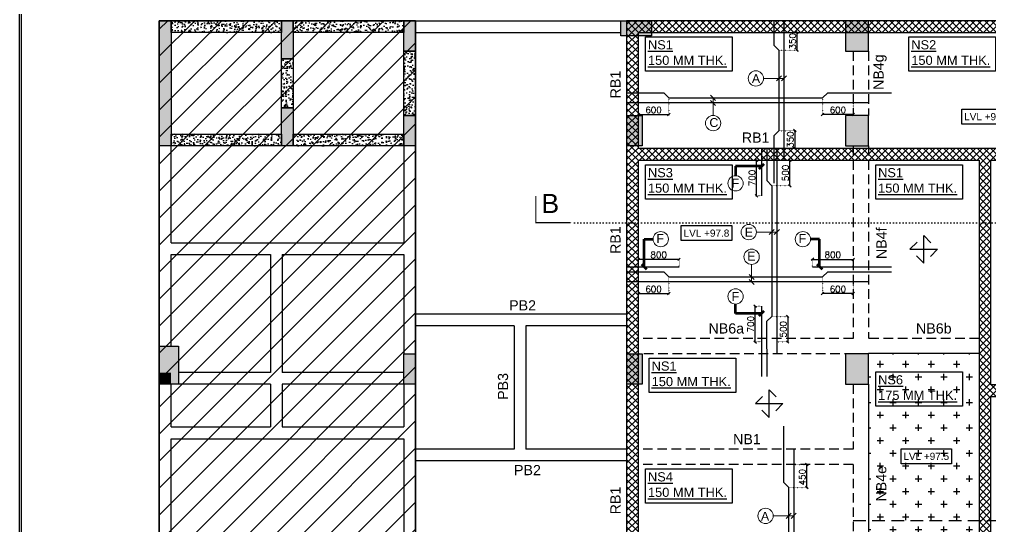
# Model space of a CAD drawing. Header units: millimetres. Extents: x 149548 to 2403857, y -1677380 to -1015873.
# Drawn here: x 2347187 to 2366250, y -1610690 to -1600729 of the extents above; entities that cross this region are included whole.
import ezdxf

# ---------------------------------------------------------------- set-up
doc = ezdxf.new("R2010")
doc.units = ezdxf.units.MM
doc.header["$MEASUREMENT"] = 0
doc.header["$PDMODE"] = 98
for name, pattern in [('1', [0]), ('CONTINOUS', [0]), ('DOT', [0.25, 0, -0.25]), ('HIDDEN', [0.375, 0.25, -0.125])]:
    doc.linetypes.add(name, pattern=pattern)
for name, color, linetype in [('BEAM NO', 7, '1'), ('BEAM-230X300', 122, 'Continuous'), ('BEAM-230X450', 31, 'Continuous'), ('BEAM-230X600', 150, 'Continuous'), ('BEAM-300X450', 6, 'Continuous'), ('BEAM-300X475', 245, 'Continuous'), ('BEAM-300X600', 4, 'Continuous'), ('Columns', 90, 'Continuous'), ('DIM', 191, 'Continuous'), ('Gabion Wall', 7, 'Continuous'), ('Hatch', 8, 'Continuous'), ('Main Block', 7, 'Continuous'), ('s-steel', 1, 'Continuous'), ('SB', 7, 'Continuous'), ('SLAB NO.', 4, 'Continuous'), ('STEEL', 1, 'Continuous'), ('STR.COLUMN', 1, 'Continuous'), ('SUNK-HATCH', 8, 'Continuous')]:
    doc.layers.add(name, color=color, linetype=linetype)
for name, color, linetype, lineweight in [('LEADER', 191, 'Continuous', 15), ('S-B5-230X600', 120, 'HIDDEN', 25), ('S-SECTION TEXT', 4, 'Continuous', 25), ('SEC. MARK', 4, 'Continuous', 25), ('SLAB STEEL MARK', 133, 'Continuous', 30)]:
    doc.layers.add(name, color=color, linetype=linetype, lineweight=lineweight)
doc.styles.add('arial', font='arial.ttf')
doc.styles.add('DEEPAK', font='arial.ttf')
doc.styles.add('ROMANS', font='romans.shx')
doc.styles.add('RS', font='romans.shx', dxfattribs={"width": 0.9})
doc.styles.get("Standard").update_dxf_attribs({"font": 'arial.ttf'})
doc.styles.add('style1', font='arial.ttf')
doc.dimstyles.new('KRUNAL-MM', dxfattribs={"dimtxt": 50, "dimasz": 35, "dimexe": 25, "dimexo": 0, "dimgap": 15, "dimtad": 1, "dimdec": 0, "dimzin": 0, "dimdsep": 46, "dimtxsty": 'RS', "dimblk": 'OBLIQUE', "dimcen": 0, "dimdle": 25, "dimclrd": 256, "dimclre": 256, "dimclrt": 7, "dimadec": 0, "dimazin": 0, "dimtfac": 1, "dimtdec": 0, "dimtix": 1, "dimtmove": 0, "dimatfit": 2, "dimfxl": 1, "dimtolj": 1, "dimtzin": 0, "dimlwd": -1, "dimlwe": -1, "dimarcsym": 0})
doc.dimstyles.new('pag', dxfattribs={"dimtxt": 180, "dimasz": 150, "dimexe": 100, "dimexo": 0, "dimgap": 50, "dimtad": 1, "dimdec": 0, "dimzin": 0, "dimdsep": 46, "dimtxsty": 'ROMANS', "dimblk": 'OBLIQUE', "dimcen": 0, "dimdle": 100, "dimclrd": 256, "dimclre": 256, "dimclrt": 256, "dimadec": 0, "dimazin": 0, "dimtfac": 1, "dimtdec": 0, "dimtmove": 2, "dimatfit": 3, "dimfxl": 1, "dimtolj": 1, "dimtzin": 0, "dimlwd": -1, "dimlwe": -1, "dimarcsym": 0})
pattern_1 = [(230, (-2042425.3, 1700104.31), (-179.315046, 15.688034), [18.75, -206.25]), (175, (-2042425.3, 1700104.31), (34.687833, -188.048033), [15, -165]), (280.4514445, (-2042440.24, 1700105.62), (-144.627212, -172.359998), [15.935048, -175.285528]), (226.1842, (-2042425.3, 1700054.31), (-266.810333, 41.37982), [28.125, -309.375]), (276.635635, (-2042447.53, 1700057.76), (-233.665486, -243.52965), [23.902586, -262.92844]), (171.184164, (-2042425.3, 1700054.31), (-233.665486, -243.52965), [22.5, -247.5]), (201, (-2042450.3, 1700066.81), (-149.226763, 100.654723), [18.75, -206.25]), (146, (-2042450.3, 1700066.81), (-60.828833, -181.287511), [15, -165]), (251.451445, (-2042462.73, 1700075.2), (-210.055594, -80.632788), [15.935047, -175.285528]), (217.5, (-2042425.3, 1700104.314), (-3.0399638, -83.2234635), [0, -163, 0, -167.5, 0, -165.625]), (187.5, (-2042425.3, 1700104.314), (-65.7673844, -98.602928), [0, -95.5, 0, -159.25, 0, -63.125]), (147.5, (-2042369.55, 1700104.314), (-133.455609, 5.638718), [0, -62.5, 0, -195, 0, -258.75]), (137.5, (-2042344.55, 1700104.31), (-145.7965423, -25.0262456), [0, -81.25, 0, -129.5, 0, -183.75])]

# ---------------------------------------------------------------- blocks, each defined once
blk = doc.blocks.new('G$C7557F6F9')
at = {"layer": 'Gabion Wall'}
h = blk.add_hatch(dxfattribs=at)
h.set_pattern_fill('ANSI37', color=8, scale=750)
h.set_pattern_definition([(45, (-776299.88, 586556.29), (-66.291261, 66.291261), []), (135, (-776299.88, 586556.29), (-66.291261, -66.291261), [])])
h.paths.add_polyline_path([(4143, 0), (4143, -23168), (11293, -23168), (11293, -16190), (18832, -16190), (22803, -7153), (18065, -7153), (18065, 0)])
h.paths.add_polyline_path([(18666, -15960), (11293, -15960), (11293, -11343), (20710, -11343), (18681, -15960)], flags=16)
h.paths.add_polyline_path([(20811, -11113), (11293, -11113), (11293, -7383), (22450, -7383)], flags=16)
h.paths.add_polyline_path([(11293, -2740), (17835, -2740), (17835, -7153), (11293, -7153)], flags=16)
h.paths.add_polyline_path([(4373, -230), (17835, -230), (17835, -2510), (4373, -2510)], flags=16)
h.paths.add_polyline_path([(11063, -2740), (11063, -22938), (4373, -22938), (4373, -2740)], flags=16)
at = {"layer": 'Columns'}
for points in [[(4143, 0), (4143, -23168), (11293, -23168), (11293, -16190), (18832, -16190), (22803, -7153), (18065, -7153), (18065, 0)], [(4373, -230), (17835, -230), (17835, -2510), (4373, -2510)], [(11063, -2740), (11063, -22938), (4373, -22938), (4373, -2740)], [(11293, -2740), (17835, -2740), (17835, -7153), (11293, -7153)], [(20811, -11113), (11293, -11113), (11293, -7383), (22450, -7383)], [(20710, -11343), (11293, -11343), (11293, -15960), (18681, -15960)]]:
    blk.add_lwpolyline(points, close=True, dxfattribs=at)
blk = doc.blocks.new('G$C81CF4C3D')
at = {"layer": 'Hatch'}
h = blk.add_hatch(dxfattribs=at)
h.set_pattern_fill('AR-CONC', color=256, scale=25, angle=180)
h.set_pattern_definition(pattern_1)
h.paths.add_polyline_path([(-2285, 0), (-115, 0), (-115, -230), (-2285, -230)])
h = blk.add_hatch(dxfattribs=at)
h.set_pattern_fill('AR-CONC', color=256, scale=25, angle=180)
h.set_pattern_definition(pattern_1)
h.paths.add_polyline_path([(115, 0), (2285, 0), (2285, -230), (115, -230)])
h = blk.add_hatch(dxfattribs=at)
h.set_pattern_fill('AR-CONC', color=256, scale=25, angle=180)
h.set_pattern_definition(pattern_1)
h.paths.add_polyline_path([(-115, -750), (115, -750), (115, -1710), (-115, -1710)])
h = blk.add_hatch(dxfattribs=at)
h.set_pattern_fill('AR-CONC', color=256, scale=25, angle=180)
h.set_pattern_definition(pattern_1)
h.paths.add_polyline_path([(2285, -600), (2515, -600), (2515, -1860), (2285, -1860)])
h = blk.add_hatch(dxfattribs=at)
h.set_pattern_fill('AR-CONC', color=256, scale=25, angle=180)
h.set_pattern_definition(pattern_1)
h.paths.add_polyline_path([(-2285, -2230), (-115, -2230), (-115, -2460), (-2285, -2460)])
h = blk.add_hatch(dxfattribs=at)
h.set_pattern_fill('AR-CONC', color=256, scale=25, angle=180)
h.set_pattern_definition(pattern_1)
h.paths.add_polyline_path([(115, -2230), (2285, -2230), (2285, -2460), (115, -2460)])
at = {"layer": 'BEAM-230X450', "linetype": 'CONTINOUS', "ltscale": 750}
for p, q in [((-2515, -6390), (-2515, -2460)), ((-2285, -4360), (-2285, -2460)), ((2285, -2460), (2285, -4360)), ((2515, -2460), (2515, -6540)), ((-2285, -4360), (2285, -4360)), ((-2285, -6390), (-2285, -4590)), ((-2285, -4590), (-335, -4590)), ((-335, -4590), (-335, -6910)), ((-105, -4590), (-105, -6910)), ((-105, -4590), (2285, -4590)), ((2285, -4590), (2285, -6540)), ((-335, -6910), (-2140, -6910)), ((2285, -6910), (-105, -6910)), ((-335, -7140), (-2140, -7140)), ((-335, -7140), (-335, -7980)), ((2285, -7140), (-105, -7140)), ((-105, -7140), (-105, -7980)), ((-2285, -7980), (-335, -7980)), ((-105, -7980), (2285, -7980)), ((-2285, -8210), (2285, -8210)), ((-2285, -10385), (2285, -10385)), ((-2285, -10615), (-640, -10615)), ((-640, -10615), (-640, -11460)), ((-410, -10615), (2285, -10615)), ((-410, -10615), (-410, -11460)), ((-2285, -11460), (-640, -11460)), ((-410, -11460), (2285, -11460)), ((-2285, -11690), (2285, -11690)), ((2285, -12275), (2285, -13930)), ((2515, -12275), (2515, -14902)), ((-2515, -14902), (-2515, -12425, 0)), ((-2285, -13930, 0), (-2285, -12425)), ((2285, -13930, 0), (-2285, -13930, 0)), ((2285, -14160, 0), (-2285, -14160, 0)), ((-2285, -14902), (-2285, -14160)), ((2285, -14160), (2285, -14902)), ((-2515, -17610), (-2515, -15555)), ((-2285, -17610), (-2285, -15502)), ((2285, -15502), (2285, -17760)), ((2515, -15502), (2515, -17760)), ((2285, -18130), (-2140, -18130)), ((2285, -18360), (-2140, -18360))]:
    blk.add_line(p, q, dxfattribs=at)
at = {"layer": 'BEAM-230X450', "ltscale": 750}
for p, q in [((2285, -21995), (-2285, -21995)), ((2285, -22225), (-2285, -22225))]:
    blk.add_line(p, q, dxfattribs=at)
for points in [[(-2515, -18360), (-2515, -21850)], [(-2285, -18360), (-2285, -21850)], [(2285, -18360), (2285, -21850)], [(2515, -18360), (2515, -21850)]]:
    blk.add_lwpolyline(points, dxfattribs=at)
at = {"layer": 'BEAM-230X600', "linetype": 'CONTINOUS', "ltscale": 750}
for p, q in [((-2515, -11675), (-2515, -7140)), ((-2285, -7980), (-2285, -7140)), ((2285, -7140), (2285, -7980)), ((2515, -7140), (2515, -11675)), ((-2285, -10385), (-2285, -8210)), ((2285, -8210), (2285, -10385)), ((-2285, -11460), (-2285, -10615)), ((2285, -10615), (2285, -11460))]:
    blk.add_line(p, q, dxfattribs=at)
at = {"layer": 'STR.COLUMN', "color": 6}
for points in [[(-2285, 0), (-115, 0), (-115, -230), (-2285, -230)], [(115, 0), (2285, 0), (2285, -230), (115, -230)], [(-115, -750), (115, -750), (115, -1710), (-115, -1710)], [(2285, -600), (2515, -600), (2515, -1860), (2285, -1860)], [(-2285, -2230), (-115, -2230), (-115, -2460), (-2285, -2460)], [(115, -2230), (2285, -2230), (2285, -2460), (115, -2460)]]:
    blk.add_lwpolyline(points, close=True, dxfattribs=at)
blk = doc.blocks.new('_Oblique')
at = {"color": 0, "linetype": 'ByBlock', "lineweight": -2}
blk.add_line((-0.5, -0.5), (0.5, 0.5), dxfattribs=at)
blk = doc.blocks.new('*D345')
at = {"layer": 'Defpoints', "color": 0, "transparency": 16777216}
for p in [(2362095, -1602914), (2362195, -1603264), (2362408, -1603264)]:
    blk.add_point(p, dxfattribs=at)
at = {"layer": 'DIM', "color": 191, "linetype": 'DOT', "ltscale": 5, "transparency": 16777216}
for p, q in [((2362105, -1602914), (2362418, -1602914)), ((2362205, -1603264), (2362418, -1603264))]:
    blk.add_line(p, q, dxfattribs=at)
at = {"layer": 'DIM', "color": 191, "ltscale": 5, "transparency": 16777216}
blk.add_line((2362408, -1602904), (2362408, -1603274), dxfattribs=at)
at = {"layer": 'DIM', "color": 191, "linetype": 'ByBlock', "transparency": 16777216, "xscale": 50, "yscale": 50, "zscale": 50}
for p, rotation in [((2362408, -1602914), 90), ((2362408, -1603264), 270)]:
    blk.add_blockref('_Oblique', p, dxfattribs=dict(at, rotation=rotation))
at = {"layer": 'DIM', "color": 7, "transparency": 16777216, "insert": (2362320, -1603089), "char_height": 125, "attachment_point": 5, "rotation": 90, "style": 'ROMANS'}
blk.add_mtext('\\A1;350', dxfattribs=at)
blk = doc.blocks.new('*D346')
at = {"layer": 'Defpoints', "color": 0, "transparency": 16777216}
for p in [(2362195, -1600984), (2362451, -1600984), (2362095, -1601334)]:
    blk.add_point(p, dxfattribs=at)
at = {"layer": 'DIM', "color": 191, "linetype": 'DOT', "ltscale": 5, "transparency": 16777216}
for p, q in [((2362205, -1600984), (2362461, -1600984)), ((2362105, -1601334), (2362461, -1601334))]:
    blk.add_line(p, q, dxfattribs=at)
at = {"layer": 'DIM', "color": 191, "ltscale": 5, "transparency": 16777216}
blk.add_line((2362451, -1601344), (2362451, -1600974), dxfattribs=at)
at = {"layer": 'DIM', "color": 191, "linetype": 'ByBlock', "transparency": 16777216, "xscale": 50, "yscale": 50, "zscale": 50}
for p, rotation in [((2362451, -1600984), 90), ((2362451, -1601334), 270)]:
    blk.add_blockref('_Oblique', p, dxfattribs=dict(at, rotation=rotation))
at = {"layer": 'DIM', "color": 7, "transparency": 16777216, "insert": (2362363, -1601159), "char_height": 125, "attachment_point": 5, "rotation": 90, "style": 'ROMANS'}
blk.add_mtext('\\A1;350', dxfattribs=at)
blk = doc.blocks.new('*D349')
at = {"layer": 'Defpoints', "color": 0, "transparency": 16777216}
for p in [(2362953, -1602268), (2363553, -1602368), (2362953, -1602595)]:
    blk.add_point(p, dxfattribs=at)
at = {"layer": 'DIM', "color": 191, "linetype": 'DOT', "ltscale": 5, "transparency": 16777216}
for p, q in [((2362953, -1602278), (2362953, -1602605)), ((2363553, -1602378), (2363553, -1602605))]:
    blk.add_line(p, q, dxfattribs=at)
at = {"layer": 'DIM', "color": 191, "ltscale": 5, "transparency": 16777216}
blk.add_line((2363563, -1602595), (2362943, -1602595), dxfattribs=at)
at = {"layer": 'DIM', "color": 191, "linetype": 'ByBlock', "transparency": 16777216, "xscale": 50, "yscale": 50, "zscale": 50, "rotation": 180}
blk.add_blockref('_Oblique', (2362953, -1602595), dxfattribs=at)
at = {"layer": 'DIM', "color": 191, "linetype": 'ByBlock', "transparency": 16777216, "xscale": 50, "yscale": 50, "zscale": 50}
blk.add_blockref('_Oblique', (2363553, -1602595), dxfattribs=at)
at = {"layer": 'DIM', "color": 7, "transparency": 16777216, "insert": (2363253, -1602508), "char_height": 125, "attachment_point": 5, "style": 'ROMANS'}
blk.add_mtext('\\A1;600', dxfattribs=at)
blk = doc.blocks.new('*D350')
at = {"layer": 'Defpoints', "color": 0, "transparency": 16777216}
for p in [(2359335, -1602368), (2359935, -1602268), (2359935, -1602595)]:
    blk.add_point(p, dxfattribs=at)
at = {"layer": 'DIM', "color": 191, "linetype": 'DOT', "ltscale": 5, "transparency": 16777216}
for p, q in [((2359335, -1602378), (2359335, -1602605)), ((2359935, -1602278), (2359935, -1602605))]:
    blk.add_line(p, q, dxfattribs=at)
at = {"layer": 'DIM', "color": 191, "ltscale": 5, "transparency": 16777216}
blk.add_line((2359325, -1602595), (2359945, -1602595), dxfattribs=at)
at = {"layer": 'DIM', "color": 191, "linetype": 'ByBlock', "transparency": 16777216, "xscale": 50, "yscale": 50, "zscale": 50, "rotation": 180}
blk.add_blockref('_Oblique', (2359335, -1602595), dxfattribs=at)
at = {"layer": 'DIM', "color": 191, "linetype": 'ByBlock', "transparency": 16777216, "xscale": 50, "yscale": 50, "zscale": 50}
blk.add_blockref('_Oblique', (2359935, -1602595), dxfattribs=at)
at = {"layer": 'DIM', "color": 7, "transparency": 16777216, "insert": (2359635, -1602508), "char_height": 125, "attachment_point": 5, "style": 'ROMANS'}
blk.add_mtext('\\A1;600', dxfattribs=at)
blk = doc.blocks.new('*D351')
at = {"layer": 'Defpoints', "color": 0, "transparency": 16777216}
for p in [(2362953, -1605786), (2363553, -1605886), (2362953, -1606113)]:
    blk.add_point(p, dxfattribs=at)
at = {"layer": 'DIM', "color": 191, "linetype": 'DOT', "ltscale": 5, "transparency": 16777216}
for p, q in [((2362953, -1605796), (2362953, -1606123)), ((2363553, -1605896), (2363553, -1606123))]:
    blk.add_line(p, q, dxfattribs=at)
at = {"layer": 'DIM', "color": 191, "ltscale": 5, "transparency": 16777216}
blk.add_line((2363563, -1606113), (2362943, -1606113), dxfattribs=at)
at = {"layer": 'DIM', "color": 191, "linetype": 'ByBlock', "transparency": 16777216, "xscale": 50, "yscale": 50, "zscale": 50, "rotation": 180}
blk.add_blockref('_Oblique', (2362953, -1606113), dxfattribs=at)
at = {"layer": 'DIM', "color": 191, "linetype": 'ByBlock', "transparency": 16777216, "xscale": 50, "yscale": 50, "zscale": 50}
blk.add_blockref('_Oblique', (2363553, -1606113), dxfattribs=at)
at = {"layer": 'DIM', "color": 7, "transparency": 16777216, "insert": (2363253, -1606026), "char_height": 125, "attachment_point": 5, "style": 'ROMANS'}
blk.add_mtext('\\A1;600', dxfattribs=at)
blk = doc.blocks.new('*D352')
at = {"layer": 'Defpoints', "color": 0, "transparency": 16777216}
for p in [(2359935, -1605786), (2359335, -1605886), (2359935, -1606113)]:
    blk.add_point(p, dxfattribs=at)
at = {"layer": 'DIM', "color": 191, "linetype": 'DOT', "ltscale": 5, "transparency": 16777216}
for p, q in [((2359935, -1605796), (2359935, -1606123)), ((2359335, -1605896), (2359335, -1606123))]:
    blk.add_line(p, q, dxfattribs=at)
at = {"layer": 'DIM', "color": 191, "ltscale": 5, "transparency": 16777216}
blk.add_line((2359325, -1606113), (2359945, -1606113), dxfattribs=at)
at = {"layer": 'DIM', "color": 191, "linetype": 'ByBlock', "transparency": 16777216, "xscale": 50, "yscale": 50, "zscale": 50, "rotation": 180}
blk.add_blockref('_Oblique', (2359335, -1606113), dxfattribs=at)
at = {"layer": 'DIM', "color": 191, "linetype": 'ByBlock', "transparency": 16777216, "xscale": 50, "yscale": 50, "zscale": 50}
blk.add_blockref('_Oblique', (2359935, -1606113), dxfattribs=at)
at = {"layer": 'DIM', "color": 7, "transparency": 16777216, "insert": (2359635, -1606026), "char_height": 125, "attachment_point": 5, "style": 'ROMANS'}
blk.add_mtext('\\A1;600', dxfattribs=at)
blk = doc.blocks.new('*D353')
at = {"layer": 'Defpoints', "color": 0, "transparency": 16777216}
for p in [(2361955, -1606564), (2362055, -1607064), (2362268, -1607064)]:
    blk.add_point(p, dxfattribs=at)
at = {"layer": 'DIM', "color": 191, "linetype": 'DOT', "ltscale": 5, "transparency": 16777216}
for p, q in [((2361965, -1606564), (2362278, -1606564)), ((2362065, -1607064), (2362278, -1607064))]:
    blk.add_line(p, q, dxfattribs=at)
at = {"layer": 'DIM', "color": 191, "ltscale": 5, "transparency": 16777216}
blk.add_line((2362268, -1606554), (2362268, -1607074), dxfattribs=at)
at = {"layer": 'DIM', "color": 191, "linetype": 'ByBlock', "transparency": 16777216, "xscale": 50, "yscale": 50, "zscale": 50}
for p, rotation in [((2362268, -1606564), 90), ((2362268, -1607064), 270)]:
    blk.add_blockref('_Oblique', p, dxfattribs=dict(at, rotation=rotation))
at = {"layer": 'DIM', "color": 7, "transparency": 16777216, "insert": (2362181, -1606814), "char_height": 125, "attachment_point": 5, "rotation": 90, "style": 'ROMANS'}
blk.add_mtext('\\A1;500', dxfattribs=at)
blk = doc.blocks.new('*D354')
at = {"layer": 'Defpoints', "color": 0, "transparency": 16777216}
for p in [(2362055, -1603494), (2362311, -1603494), (2361955, -1603994)]:
    blk.add_point(p, dxfattribs=at)
at = {"layer": 'DIM', "color": 191, "linetype": 'DOT', "ltscale": 5, "transparency": 16777216}
for p, q in [((2362065, -1603494), (2362321, -1603494)), ((2361965, -1603994), (2362321, -1603994))]:
    blk.add_line(p, q, dxfattribs=at)
at = {"layer": 'DIM', "color": 191, "ltscale": 5, "transparency": 16777216}
blk.add_line((2362311, -1604004), (2362311, -1603484), dxfattribs=at)
at = {"layer": 'DIM', "color": 191, "linetype": 'ByBlock', "transparency": 16777216, "xscale": 50, "yscale": 50, "zscale": 50}
for p, rotation in [((2362311, -1603494), 90), ((2362311, -1603994), 270)]:
    blk.add_blockref('_Oblique', p, dxfattribs=dict(at, rotation=rotation))
at = {"layer": 'DIM', "color": 7, "transparency": 16777216, "insert": (2362224, -1603744), "char_height": 125, "attachment_point": 5, "rotation": 90, "style": 'ROMANS'}
blk.add_mtext('\\A1;500', dxfattribs=at)
blk = doc.blocks.new('*D355')
at = {"layer": 'Defpoints', "color": 0, "transparency": 16777216}
for p in [(2361655, -1603494), (2361755, -1603494), (2361755, -1604194)]:
    blk.add_point(p, dxfattribs=at)
at = {"layer": 'DIM', "color": 191, "linetype": 'DOT', "ltscale": 5, "transparency": 16777216}
for p, q in [((2361745, -1603494), (2361645, -1603494)), ((2361745, -1604194), (2361645, -1604194))]:
    blk.add_line(p, q, dxfattribs=at)
at = {"layer": 'DIM', "color": 191, "ltscale": 5, "transparency": 16777216}
blk.add_line((2361655, -1604204), (2361655, -1603484), dxfattribs=at)
at = {"layer": 'DIM', "color": 191, "linetype": 'ByBlock', "transparency": 16777216, "xscale": 50, "yscale": 50, "zscale": 50}
for p, rotation in [((2361655, -1603494), 90), ((2361655, -1604194), 270)]:
    blk.add_blockref('_Oblique', p, dxfattribs=dict(at, rotation=rotation))
at = {"layer": 'DIM', "color": 7, "transparency": 16777216, "insert": (2361568, -1603844), "char_height": 125, "attachment_point": 5, "rotation": 90, "style": 'ROMANS'}
blk.add_mtext('\\A1;700', dxfattribs=at)
blk = doc.blocks.new('*D356')
at = {"layer": 'Defpoints', "color": 0, "transparency": 16777216}
for p in [(2361630, -1606364), (2361755, -1606364), (2361755, -1607064)]:
    blk.add_point(p, dxfattribs=at)
at = {"layer": 'DIM', "color": 191, "linetype": 'DOT', "ltscale": 5, "transparency": 16777216}
for p, q in [((2361745, -1606364), (2361620, -1606364)), ((2361745, -1607064), (2361620, -1607064))]:
    blk.add_line(p, q, dxfattribs=at)
at = {"layer": 'DIM', "color": 191, "ltscale": 5, "transparency": 16777216}
blk.add_line((2361630, -1607074), (2361630, -1606354), dxfattribs=at)
at = {"layer": 'DIM', "color": 191, "linetype": 'ByBlock', "transparency": 16777216, "xscale": 50, "yscale": 50, "zscale": 50}
for p, rotation in [((2361630, -1606364), 90), ((2361630, -1607064), 270)]:
    blk.add_blockref('_Oblique', p, dxfattribs=dict(at, rotation=rotation))
at = {"layer": 'DIM', "color": 7, "transparency": 16777216, "insert": (2361543, -1606714), "char_height": 125, "attachment_point": 5, "rotation": 90, "style": 'ROMANS'}
blk.add_mtext('\\A1;700', dxfattribs=at)
blk = doc.blocks.new('*D357')
at = {"layer": 'Defpoints', "color": 0, "transparency": 16777216}
for p in [(2359335, -1605441), (2359335, -1605586), (2360135, -1605586)]:
    blk.add_point(p, dxfattribs=at)
at = {"layer": 'DIM', "color": 191, "ltscale": 5, "transparency": 16777216}
blk.add_line((2360145, -1605441), (2359325, -1605441), dxfattribs=at)
at = {"layer": 'DIM', "color": 191, "linetype": 'DOT', "ltscale": 5, "transparency": 16777216}
for p, q in [((2359335, -1605576), (2359335, -1605431)), ((2360135, -1605576), (2360135, -1605431))]:
    blk.add_line(p, q, dxfattribs=at)
at = {"layer": 'DIM', "color": 191, "linetype": 'ByBlock', "transparency": 16777216, "xscale": 50, "yscale": 50, "zscale": 50, "rotation": 180}
blk.add_blockref('_Oblique', (2359335, -1605441), dxfattribs=at)
at = {"layer": 'DIM', "color": 191, "linetype": 'ByBlock', "transparency": 16777216, "xscale": 50, "yscale": 50, "zscale": 50}
blk.add_blockref('_Oblique', (2360135, -1605441), dxfattribs=at)
at = {"layer": 'DIM', "color": 7, "transparency": 16777216, "insert": (2359735, -1605353), "char_height": 125, "attachment_point": 5, "style": 'ROMANS'}
blk.add_mtext('\\A1;800', dxfattribs=at)
blk = doc.blocks.new('*D358')
at = {"layer": 'Defpoints', "color": 0, "transparency": 16777216}
for p in [(2363553, -1605441), (2362753, -1605586), (2363553, -1605586)]:
    blk.add_point(p, dxfattribs=at)
at = {"layer": 'DIM', "color": 191, "ltscale": 5, "transparency": 16777216}
blk.add_line((2362743, -1605441), (2363563, -1605441), dxfattribs=at)
at = {"layer": 'DIM', "color": 191, "linetype": 'DOT', "ltscale": 5, "transparency": 16777216}
for p, q in [((2362753, -1605576), (2362753, -1605431)), ((2363553, -1605576), (2363553, -1605431))]:
    blk.add_line(p, q, dxfattribs=at)
at = {"layer": 'DIM', "color": 191, "linetype": 'ByBlock', "transparency": 16777216, "xscale": 50, "yscale": 50, "zscale": 50, "rotation": 180}
blk.add_blockref('_Oblique', (2362753, -1605441), dxfattribs=at)
at = {"layer": 'DIM', "color": 191, "linetype": 'ByBlock', "transparency": 16777216, "xscale": 50, "yscale": 50, "zscale": 50}
blk.add_blockref('_Oblique', (2363553, -1605441), dxfattribs=at)
at = {"layer": 'DIM', "color": 7, "transparency": 16777216, "insert": (2363153, -1605353), "char_height": 125, "attachment_point": 5, "style": 'ROMANS'}
blk.add_mtext('\\A1;800', dxfattribs=at)
blk = doc.blocks.new('*U13')
at = {"layer": 'STEEL'}
for points in [[(707738, 27916), (707888, 27766), (707888, 28344), (708038, 28194)], [(707749, 28205), (707599, 28055), (708177, 28055), (708027, 27905)]]:
    blk.add_lwpolyline(points, dxfattribs=at)
blk = doc.blocks.new('*D372')
at = {"layer": 'Defpoints', "color": 0, "transparency": 16777216}
for p in [(2362386, -1609469), (2362642, -1609469), (2362286, -1609919)]:
    blk.add_point(p, dxfattribs=at)
at = {"layer": 'DIM', "color": 191, "ltscale": 5, "transparency": 16777216}
blk.add_line((2362642, -1609929), (2362642, -1609459), dxfattribs=at)
at = {"layer": 'DIM', "color": 191, "linetype": 'DOT', "ltscale": 5, "transparency": 16777216}
for p, q in [((2362396, -1609469), (2362652, -1609469)), ((2362296, -1609919), (2362652, -1609919))]:
    blk.add_line(p, q, dxfattribs=at)
at = {"layer": 'DIM', "color": 191, "linetype": 'ByBlock', "transparency": 16777216, "xscale": 50, "yscale": 50, "zscale": 50}
for p, rotation in [((2362642, -1609469), 90), ((2362642, -1609919), 270)]:
    blk.add_blockref('_Oblique', p, dxfattribs=dict(at, rotation=rotation))
at = {"layer": 'DIM', "color": 7, "transparency": 16777216, "insert": (2362554, -1609719), "char_height": 125, "attachment_point": 5, "rotation": 90, "style": 'ROMANS'}
blk.add_mtext('\\A1;450', dxfattribs=at)

msp = doc.modelspace()

# ---------------------------------------------------------------- hatches: boundary and pattern name
at = {"layer": 'Main Block', "linetype": 'Continuous', "transparency": 33554559}
h = msp.add_hatch(dxfattribs=at)
h.set_pattern_fill('ANSI31', color=6, scale=3000)
h.set_pattern_definition([(45, (572564.95, 103861.06), (-265.165043, 265.165043), [])])
h.paths.add_polyline_path([(2354963, -1600753.8), (2349933, -1600753.8), (2349933, -1619113.8), (2354963, -1619113.8)])
at = {"layer": 'STR.COLUMN', "transparency": 33554687}
h = msp.add_hatch(color=256, dxfattribs=at)
h.dxf.hatch_style = 1
h.paths.add_polyline_path([(2349933, -1600753.8), (2349933, -1603213.8), (2350163, -1603213.8), (2350163, -1600753.8)])
h = msp.add_hatch(color=256, dxfattribs=at)
h.dxf.hatch_style = 1
h.paths.add_polyline_path([(2352333, -1601503.8), (2352563, -1601503.8), (2352563, -1600753.8), (2352333, -1600753.8)])
h = msp.add_hatch(color=256, dxfattribs=at)
h.dxf.hatch_style = 1
h.paths.add_polyline_path([(2354733, -1601353.8), (2354963, -1601353.8), (2354963, -1600753.8), (2354733, -1600753.8)])
at = {"layer": 'STR.COLUMN'}
h = msp.add_hatch(color=256, dxfattribs=at)
h.dxf.hatch_style = 1
h.paths.add_polyline_path([(2358993.1, -1600753.8), (2359593.1, -1600753.8), (2359593.1, -1601053.8), (2358993.1, -1601053.8)])
h = msp.add_hatch(color=256, dxfattribs=at)
h.dxf.hatch_style = 1
h.paths.add_polyline_path([(2363852.7, -1600753.8), (2363403, -1600753.8), (2363403, -1601353.8), (2363852.7, -1601353.8)])
at = {"layer": 'STR.COLUMN', "transparency": 33554687}
h = msp.add_hatch(color=256, dxfattribs=at)
h.dxf.hatch_style = 1
h.paths.add_polyline_path([(2352333, -1603213.8), (2352563, -1603213.8), (2352563, -1602463.8), (2352333, -1602463.8)])
h = msp.add_hatch(color=256, dxfattribs=at)
h.dxf.hatch_style = 1
h.paths.add_polyline_path([(2354733, -1603213.8), (2354963, -1603213.8), (2354963, -1602613.8), (2354733, -1602613.8)])
at = {"layer": 'STR.COLUMN'}
h = msp.add_hatch(color=256, dxfattribs=at)
h.dxf.hatch_style = 1
h.paths.add_polyline_path([(2359108.1, -1602613.8), (2359408.1, -1602613.8), (2359408.1, -1603213.8), (2359108.1, -1603213.8)])
h = msp.add_hatch(color=256, dxfattribs=at)
h.dxf.hatch_style = 1
h.paths.add_polyline_path([(2363852.7, -1602613.8), (2363403, -1602613.8), (2363403, -1603213.8), (2363852.7, -1603213.8)])
at = {"layer": 'STR.COLUMN', "transparency": 33554687}
h = msp.add_hatch(color=256, dxfattribs=at)
h.dxf.hatch_style = 1
h.paths.add_polyline_path([(2349933, -1607143.8), (2350308, -1607143.8), (2350308, -1607893.8), (2349933, -1607893.8)])
h = msp.add_hatch(color=256, dxfattribs=at)
h.dxf.hatch_style = 1
h.paths.add_polyline_path([(2354733, -1607293.8), (2354733, -1607893.8), (2354963, -1607893.8), (2354963, -1607293.8)])
at = {"layer": 'STR.COLUMN'}
h = msp.add_hatch(color=256, dxfattribs=at)
h.dxf.hatch_style = 1
h.paths.add_polyline_path([(2359108.1, -1607293.8), (2359408.1, -1607293.8), (2359408.1, -1607893.8), (2359108.1, -1607893.8)])
h = msp.add_hatch(color=256, dxfattribs=at)
h.dxf.hatch_style = 1
h.paths.add_polyline_path([(2363853, -1607293.8), (2363403, -1607293.8), (2363403, -1607893.8), (2363853, -1607893.8)])
at = {"layer": 'STR.COLUMN', "transparency": 33554687}
h = msp.add_hatch(color=256, dxfattribs=at)
h.dxf.hatch_style = 1
h.paths.add_polyline_path([(2350048, -1607663.8), (2349933, -1607663.8), (2349933, -1607778.8), (2350048, -1607778.8)])
h = msp.add_hatch(color=256, dxfattribs=at)
h.dxf.hatch_style = 1
h.paths.add_polyline_path([(2350048, -1607663.8), (2350163, -1607663.8), (2350163, -1607778.8), (2350048, -1607778.8)])
h = msp.add_hatch(color=256, dxfattribs=at)
h.dxf.hatch_style = 1
h.paths.add_polyline_path([(2350048, -1607778.8), (2349933, -1607778.8), (2349933, -1607893.8), (2350048, -1607893.8)], flags=17)
h = msp.add_hatch(color=256, dxfattribs=at)
h.dxf.hatch_style = 1
h.paths.add_polyline_path([(2350048, -1607778.8), (2349933, -1607778.8), (2349933, -1607893.8), (2350048, -1607893.8)], flags=17)
h = msp.add_hatch(color=256, dxfattribs=at)
h.dxf.hatch_style = 1
h.paths.add_polyline_path([(2350163, -1607778.8), (2350048, -1607778.8), (2350048, -1607893.8), (2350163, -1607893.8)])
at = {"layer": 'SUNK-HATCH', "linetype": 'Continuous', "transparency": 33554559}
h = msp.add_hatch(dxfattribs=at)
h.set_pattern_fill('CROSS', color=8, scale=1000)
h.set_pattern_definition([(0, (310022.7, 0), (250, 250), [125, -375]), (90, (310085.2, -62.5), (-250, 250), [125, -375])])
h.paths.add_polyline_path([(2366025.5, -1619943.9), (2363853, -1619943.9), (2363853, -1607293.9), (2366025.5, -1607293.9)])

# ---------------------------------------------------------------- linework, layer by layer
at = {"lineweight": -3}
for points in [[(2378687.3, -1641991.4), (2347187.3, -1641991.4), (2347187.3, -1597441.4), (2378687.3, -1597441.4)], [(2347230.8, -1641947.9), (2347230.8, -1597484.9), (2378643.8, -1597484.9), (2378643.8, -1641947.9)]]:
    msp.add_lwpolyline(points, close=True, dxfattribs=at)
at = {"color": 2}
for points in [[(2365684.6, -1602490.3), (2366679, -1602490.3), (2366679, -1602786.3), (2365684.6, -1602786.3)], [(2360177.4, -1604776.8), (2361171.8, -1604776.8), (2361171.8, -1605072.8), (2360177.4, -1605072.8)], [(2364491.8, -1609160.8), (2365486.3, -1609160.8), (2365486.3, -1609456.9), (2364491.8, -1609456.9)]]:
    msp.add_lwpolyline(points, close=True, dxfattribs=at)
at = {"layer": 'BEAM-230X300', "linetype": 'CONTINOUS', "ltscale": 750}
for p, q in [((2356897.7, -1606748.8), (2356897.7, -1609168.8)), ((2357127.7, -1606748.8), (2357127.7, -1609168.8))]:
    msp.add_line(p, q, dxfattribs=at)
at = {"layer": 'BEAM-230X450', "linetype": 'CONTINOUS', "ltscale": 750}
for p, q in [((2354963, -1600753.8), (2358993.1, -1600753.8)), ((2354963, -1600983.8), (2358993.1, -1600983.8)), ((2359108.1, -1606518.8), (2354963, -1606518.8)), ((2356897.7, -1606748.8), (2354963, -1606748.8)), ((2359108.1, -1606748.8), (2357127.7, -1606748.8)), ((2356897.7, -1609168.8), (2354963, -1609168.8)), ((2359105.5, -1609168.8), (2357127.7, -1609168.8)), ((2359105.5, -1609398.8), (2354963, -1609398.8))]:
    msp.add_line(p, q, dxfattribs=at)
at = {"layer": 'BEAM-300X450', "linetype": 'HIDDEN', "ltscale": 750}
for p, q in [((2363552.7, -1606993.6), (2359335.5, -1606994)), ((2363853, -1607294), (2359335.5, -1607293.8)), ((2363552.7, -1609168.8), (2359335.5, -1609168.8)), ((2363552.7, -1609468.8), (2359335.5, -1609468.8))]:
    msp.add_line(p, q, dxfattribs=at)
at = {"layer": 'BEAM-300X475', "linetype": 'HIDDEN', "ltscale": 750}
msp.add_line((2366025.5, -1606993.7), (2363853, -1606993.7), dxfattribs=at)
at = {"layer": 'BEAM-300X475', "linetype": 'Continuous', "ltscale": 750}
msp.add_line((2366025.5, -1607293.7), (2363853, -1607293.7), dxfattribs=at)
at = {"layer": 'BEAM-300X600', "linetype": 'HIDDEN', "ltscale": 750}
for p, q in [((2363552.7, -1601353.8), (2363552.7, -1602613.8)), ((2363853, -1601353.8), (2363853, -1602613.8)), ((2363552.7, -1603213.8), (2363552.7, -1606993.6)), ((2363853, -1603213.8), (2363853, -1606993.7)), ((2363853, -1607293.7), (2363853, -1607293.8)), ((2363853, -1607293.7), (2363853, -1607294)), ((2363552.7, -1607893.8), (2363552.7, -1609168.8)), ((2363552.7, -1609468.8), (2363552.7, -1612428.8))]:
    msp.add_line(p, q, dxfattribs=at)
at = {"layer": 'BEAM-300X600', "linetype": 'Continuous', "ltscale": 750}
msp.add_line((2363853, -1607893.8), (2363853, -1612428.8), dxfattribs=at)
at = {"layer": 'LEADER'}
for centre in [(2361642.9, -1601887.9), (2360803.3, -1602766.2), (2361244.4, -1603948.4), (2361503.1, -1604905.7), (2359775.4, -1605044.8), (2362566.2, -1605044.8), (2361559.8, -1605390.4), (2361244.4, -1606169), (2361833.9, -1610479.2)]:
    msp.add_circle(centre, 150, dxfattribs=at)
at = {"layer": 'Main Block', "color": 6, "linetype": 'Continuous'}
msp.add_lwpolyline([(2354963, -1600753.8), (2349933, -1600753.8), (2349933, -1619113.8), (2354963, -1619113.8)], close=True, dxfattribs=at)
at = {"layer": 's-steel', "color": 3, "linetype": 'HIDDEN', "ltscale": 1000}
msp.add_line((2363552.7, -1610568.4), (2376552.2, -1610568.4), dxfattribs=at)
at = {"layer": 's-steel'}
for points in [[(2361994.9, -1600753.8), (2361994.9, -1601233.9), (2362094.9, -1601333.9), (2362095, -1602914.3), (2361994.7, -1603014.3), (2361994.8, -1603944.2)], [(2362194.9, -1600753.8), (2362194.9, -1603494.2)], [(2359105.5, -1602168.1), (2359835.5, -1602168.1), (2359935.5, -1602268.1), (2362952.7, -1602268.1), (2363052.7, -1602168.1), (2364303, -1602168.1)], [(2363853, -1602368.1), (2359105.5, -1602368.1)], [(2361755.1, -1603264.2), (2361755.1, -1604194.2)], [(2361855.1, -1603264.2), (2361855.1, -1603894.2), (2361955.1, -1603994.2), (2361955.2, -1606563.6), (2361854.9, -1606663.6), (2361855, -1607743.8)], [(2362055.1, -1603264.2), (2362055.1, -1607293.8)], [(2359105.5, -1605585.9), (2360135.5, -1605585.9)], [(2362752.7, -1605585.9), (2364303, -1605585.9)], [(2359105.5, -1605685.9), (2359835.5, -1605685.9), (2359935.5, -1605785.9), (2362952.7, -1605785.9), (2363052.7, -1605685.9), (2364303, -1605685.9)], [(2363853, -1605885.9), (2359105.5, -1605885.9)], [(2361754.9, -1606363.6), (2361755, -1607743.8)], [(2362185.8, -1608718.8), (2362185.8, -1609818.8), (2362286, -1609918.8), (2362286, -1611678.7), (2362185.8, -1611778.7), (2362185.8, -1612578.8)], [(2362386, -1609168.8), (2362386, -1612578.8)]]:
    msp.add_lwpolyline(points, dxfattribs=at)
at = {"layer": 'SB', "linetype": 'HIDDEN', "ltscale": 750}
msp.add_line((2366025.5, -1607293.7), (2363853, -1607293.7), dxfattribs=at)
at = {"layer": 'SEC. MARK', "linetype": 'DOT', "ltscale": 250}
msp.add_line((2374296.7, -1604722.6), (2358009.5, -1604722.6), dxfattribs=at)
at = {"layer": 'SEC. MARK', "const_width": 24.3, "elevation": 0}
msp.add_lwpolyline([(2357324.4, -1604195), (2357324.4, -1604722.6), (2358009.5, -1604722.6)], dxfattribs=at)
at = {"layer": 'SLAB NO.', "color": 42}
for points in [[(2359478, -1601073.9), (2361179.5, -1601073.9), (2361179.5, -1601745.7), (2359478, -1601745.7)], [(2364646.9, -1601073.9), (2366348.4, -1601073.9), (2366348.4, -1601745.7), (2364646.9, -1601745.7)], [(2359478, -1603584.2), (2361179.5, -1603584.2), (2361179.5, -1604256), (2359478, -1604256)], [(2363995.5, -1603584.2), (2365697, -1603584.2), (2365697, -1604256), (2363995.5, -1604256)], [(2359550.6, -1607383.8), (2361252.1, -1607383.8), (2361252.1, -1608055.7), (2359550.6, -1608055.7)], [(2363995.5, -1607653.2), (2365697, -1607653.2), (2365697, -1608325), (2363995.5, -1608325)], [(2359478, -1609558.8), (2361179.5, -1609558.8), (2361179.5, -1610230.7), (2359478, -1610230.7)]]:
    msp.add_lwpolyline(points, close=True, dxfattribs=at)
at = {"layer": 'STR.COLUMN', "color": 5}
for points in [[(2349933, -1600753.8), (2350163, -1600753.8), (2350163, -1603213.8), (2349933, -1603213.8), (2349933, -1600753.8)], [(2352333, -1600753.8), (2352563, -1600753.8), (2352563, -1601503.8), (2352333, -1601503.8), (2352333, -1600753.8)], [(2354733, -1600753.8), (2354963, -1600753.8), (2354963, -1601353.8), (2354733, -1601353.8), (2354733, -1600753.8)], [(2352333, -1602463.8), (2352563, -1602463.8), (2352563, -1603213.8), (2352333, -1603213.8), (2352333, -1602463.8)], [(2354733, -1602613.8), (2354963, -1602613.8), (2354963, -1603213.8), (2354733, -1603213.8), (2354733, -1602613.8)], [(2349933, -1607143.8), (2350308, -1607143.8), (2350308, -1607893.8), (2349933, -1607893.8), (2349933, -1607143.8)], [(2354733, -1607293.8), (2354963, -1607293.8), (2354963, -1607893.8), (2354733, -1607893.8), (2354733, -1607293.8)]]:
    msp.add_lwpolyline(points, dxfattribs=at)
for points in [[(2358993.1, -1600753.8), (2359593.1, -1600753.8), (2359593.1, -1601053.8), (2358993.1, -1601053.8)], [(2363852.7, -1600753.8), (2363403, -1600753.8), (2363403, -1601353.8), (2363852.7, -1601353.8)], [(2359108.1, -1602613.8), (2359408.1, -1602613.8), (2359408.1, -1603213.8), (2359108.1, -1603213.8)], [(2363852.7, -1602613.8), (2363403, -1602613.8), (2363403, -1603213.8), (2363852.7, -1603213.8)], [(2359108.1, -1607293.8), (2359408.1, -1607293.8), (2359408.1, -1607893.8), (2359108.1, -1607893.8)], [(2363853, -1607293.8), (2363403, -1607293.8), (2363403, -1607893.8), (2363853, -1607893.8)]]:
    msp.add_lwpolyline(points, close=True, dxfattribs=at)

# ---------------------------------------------------------------- block references
at = {"layer": 'Columns', "color": 2}
msp.add_blockref('G$C7557F6F9', (2354963, -1600753.8), dxfattribs=at)
at = {"layer": 'S-B5-230X600', "xscale": 0.9375000000000001, "yscale": 0.9375000000000001, "zscale": 0.9375000000000001, "rotation": 359.9999999999999}
for p in [(1701294.2, -1631545.8), (1698258.6, -1634576)]:
    msp.add_blockref('*U13', p, dxfattribs=at)
at = {"layer": 'S-SECTION TEXT', "color": 2}
msp.add_blockref('G$C81CF4C3D', (2352448, -1600753.8), dxfattribs=at)

# ---------------------------------------------------------------- texts
at = {"color": 1}
for s, p in [('LVL +97.8', (2365732.1, -1602709.5, 12551112.7)), ('LVL +97.8', (2360224.8, -1604996, 12551112.7)), ('LVL +97.5', (2364539.3, -1609380.1, 12551112.7))]:
    msp.add_text(s, height=140, dxfattribs=at).set_placement(p)
at = {"layer": 'BEAM NO', "ltscale": 500, "style": 'arial'}
for s, rotation, p in [('NB4g', 89.99997, (2364150.7, -1602113.8, 0)), ('RB1', 89.99997, (2358987.3, -1602279.1, 0)), ('RB1', 359.99997, (2361367.1, -1603149.1, 0)), ('RB1', 89.99997, (2358987.3, -1605334.9, 0)), ('NB4f', 89.99997, (2364207.4, -1605435.9, 0)), ('PB2', 359.99997, (2356800, -1606445, 0)), ('NB6a', 359.99997, (2360713.1, -1606898.1, 0)), ('NB6b', 359.99997, (2364786, -1606898, 0)), ('PB3', 89.99997, (2356779.5, -1608200.9, 0)), ('NB1', 359.99997, (2361195.9, -1609073.1, 0)), ('PB2', 359.99997, (2356895.1, -1609680.4, 0)), ('NB4e', 89.99997, (2364203.3, -1610197.2, 0)), ('RB1', 89.99997, (2358987.3, -1610449.2, 0))]:
    msp.add_text(s, height=200, rotation=rotation, dxfattribs=at).set_placement(p)
at = {"layer": 'SEC. MARK', "style": 'arial'}
msp.add_text('B', height=375, dxfattribs=at).set_placement((2357432.6, -1604531.4))
at = {"layer": 'SLAB NO.', "color": 42, "style": 'DEEPAK'}
for s, p in [('%%UNS1', (2359525, -1601317.6)), ('%%UNS2', (2364693.9, -1601317.6)), ('%%U150 MM THK.', (2359525, -1601621.8)), ('%%U150 MM THK.', (2364693.9, -1601621.8)), ('%%UNS3', (2359525, -1603827.9)), ('%%UNS1', (2364042.5, -1603827.9)), ('%%U150 MM THK.', (2359525, -1604132.1)), ('%%U150 MM THK.', (2364042.5, -1604132.1)), ('%%UNS1', (2359597.6, -1607627.6)), ('%%U150 MM THK.', (2359597.6, -1607931.7)), ('%%UNS6', (2364042.5, -1607896.9)), ('%%U175 MM THK.', (2364042.5, -1608201.1)), ('%%UNS4', (2359525, -1609802.6)), ('%%U150 MM THK.', (2359525, -1610106.7))]:
    msp.add_text(s, height=180, dxfattribs=at).set_placement(p)
at = {"layer": 'SLAB STEEL MARK', "style": 'style1'}
for s, p in [('A', (2361563.9, -1601978.5)), ('C', (2360730.6, -1602842.2)), ('F', (2361165.5, -1604032.7)), ('E', (2361424.1, -1604996.3)), ('F', (2359689.8, -1605120.8)), ('F', (2362482.6, -1605120.8)), ('E', (2361474.1, -1605466.4)), ('F', (2361165.5, -1606259.6)), ('A', (2361741.8, -1610575.3))]:
    msp.add_text(s, height=175, dxfattribs=at).set_placement(p)

# ---------------------------------------------------------------- dimensions: what is measured, and where the dimension line sits
at = {"layer": 'DIM', "linetype": 'DOT', "ltscale": 5}
for base, p1, p2, angle, picture, middle in [((2362450.8, -1600983.9), (2362094.9, -1601333.9), (2362194.9, -1600983.9), 90, '*D346', (2362450.8, -1601158.9)), ((2362407.8, -1603264.2), (2362095, -1602914.3), (2362194.6, -1603264.2), 270, '*D345', (2362407.8, -1603089.2)), ((2362311, -1603494.2), (2361955.1, -1603994.2), (2362055.1, -1603494.2), 90, '*D354', (2362311, -1603744.2)), ((2362268, -1607063.8), (2361955.2, -1606563.6), (2362054.8, -1607063.8), 270, '*D353', (2362268, -1606813.7)), ((2362641.9, -1609468.8), (2362286, -1609918.8), (2362386, -1609468.8), 90, '*D372', (2362641.9, -1609718.8))]:
    dim = msp.add_linear_dim(base=base, p1=p1, p2=p2, angle=angle, dimstyle='pag', override={"dimtxt": 125, "dimasz": 50, "dimexe": 10, "dimexo": 10, "dimgap": 25, "dimtxsty": 'ROMANS', "dimdle": 10, "dimclrd": 191, "dimclre": 191, "dimclrt": 7, "dimtix": 1, "dimtmove": 1}, dxfattribs=at)
    dim.commit()
    dim.dimension.update_dxf_attribs({"geometry": picture, "text_midpoint": middle, "dimtype": 160})
for base, p1, p2, angle, picture, middle in [((2359935.5, -1602595.4), (2359335.5, -1602368.1), (2359935.5, -1602268.1), 0, '*D350', (2359635.5, -1602507.9)), ((2362952.7, -1602595.4), (2363552.7, -1602368.1), (2362952.7, -1602268.1), 180, '*D349', (2363252.7, -1602507.9)), ((2361655, -1603494.2), (2361755.1, -1604194.2), (2361755.1, -1603494.2), 90, '*D355', (2361567.5, -1603844.2)), ((2359935.5, -1606113.3), (2359335.5, -1605885.9), (2359935.5, -1605785.9), 0, '*D352', (2359635.5, -1606025.8)), ((2362952.7, -1606113.3), (2363552.7, -1605885.9), (2362952.7, -1605785.9), 180, '*D351', (2363252.7, -1606025.8)), ((2361630.4, -1606363.6), (2361754.9, -1607063.9), (2361754.9, -1606363.6), 90, '*D356', (2361542.9, -1606713.7))]:
    dim = msp.add_linear_dim(base=base, p1=p1, p2=p2, angle=angle, dimstyle='pag', override={"dimtxt": 125, "dimasz": 50, "dimexe": 10, "dimexo": 10, "dimgap": 25, "dimtxsty": 'ROMANS', "dimdle": 10, "dimclrd": 191, "dimclre": 191, "dimclrt": 7, "dimtix": 1, "dimtmove": 1}, dxfattribs=at)
    dim.commit()
    dim.dimension.update_dxf_attribs({"geometry": picture, "text_midpoint": middle})
for base, p1, p2, picture, middle in [((2359335.5, -1605441), (2360135.5, -1605585.9), (2359335.5, -1605585.9), '*D357', (2359735.5, -1605353.5)), ((2363552.7, -1605441), (2362752.7, -1605585.9), (2363552.7, -1605585.9), '*D358', (2363152.7, -1605353.5))]:
    dim = msp.add_linear_dim(base=base, p1=p1, p2=p2, dimstyle='pag', override={"dimtxt": 125, "dimasz": 50, "dimexe": 10, "dimexo": 10, "dimgap": 25, "dimtxsty": 'ROMANS', "dimdle": 10, "dimclrd": 191, "dimclre": 191, "dimclrt": 7, "dimtix": 1, "dimtmove": 1}, dxfattribs=at)
    dim.commit()
    dim.dimension.update_dxf_attribs({"geometry": picture, "text_midpoint": middle})

# ---------------------------------------------------------------- leaders
at = {"layer": 'LEADER'}
for points, override in [([(2362094.9, -1601887.9), (2361792.9, -1601887.9)], {"dimasz": 100, "dimtad": 0, "dimldrblk": 'Oblique', "dimfxl": 0.059055, "dimarcsym": 1}), ([(2362194.9, -1601887.9), (2361792.9, -1601887.9)], {"dimasz": 100, "dimtad": 0, "dimldrblk": 'Oblique', "dimfxl": 0.059055, "dimarcsym": 1}), ([(2360803.3, -1602268.1), (2360803.3, -1602616.2)], {"dimasz": 100, "dimtad": 0, "dimldrblk": 'Oblique', "dimfxl": 0.059055, "dimarcsym": 1}), ([(2360803.3, -1602368.1), (2360803.3, -1602616.2)], {"dimasz": 100, "dimtad": 0, "dimldrblk": 'Oblique', "dimfxl": 0.059055, "dimarcsym": 1}), ([(2361754.9, -1603613.4), (2361244.4, -1603613.4), (2361244.4, -1603798.4)], {"dimscale": 1, "dimtxt": 50, "dimasz": 100, "dimgap": 15, "dimtad": 0, "dimtxsty": 'RS', "dimclrd": 256, "dimldrblk": 'Oblique', "dimlwd": 65535}), ([(2361955.1, -1604905.7), (2361653.1, -1604905.7)], {"dimasz": 100, "dimtad": 0, "dimldrblk": 'Oblique', "dimfxl": 0.059055, "dimarcsym": 1}), ([(2362055.1, -1604905.7), (2361653.1, -1604905.7)], {"dimasz": 100, "dimtad": 0, "dimldrblk": 'Oblique', "dimfxl": 0.059055, "dimarcsym": 1}), ([(2359448.8, -1605585.9), (2359448.8, -1605044.8), (2359625.4, -1605044.8)], {"dimscale": 1, "dimtxt": 50, "dimasz": 100, "dimgap": 15, "dimtad": 0, "dimtxsty": 'RS', "dimclrd": 256, "dimldrblk": 'Oblique', "dimlwd": 65535}), ([(2362892.8, -1605585.9), (2362892.8, -1605044.8), (2362716.2, -1605044.8)], {"dimscale": 1, "dimtxt": 50, "dimasz": 100, "dimgap": 15, "dimtad": 0, "dimtxsty": 'RS', "dimclrd": 256, "dimldrblk": 'Oblique', "dimlwd": 65535}), ([(2361559.8, -1605885.9), (2361559.8, -1605540.4)], {"dimasz": 100, "dimtad": 0, "dimldrblk": 'Oblique', "dimfxl": 0.059055, "dimarcsym": 1}), ([(2361559.8, -1605785.9), (2361559.8, -1605540.4)], {"dimasz": 100, "dimtad": 0, "dimldrblk": 'Oblique', "dimfxl": 0.059055, "dimarcsym": 1}), ([(2361754.9, -1606503.9), (2361244.4, -1606503.9), (2361244.4, -1606319)], {"dimscale": 1, "dimtxt": 50, "dimasz": 100, "dimgap": 15, "dimtad": 0, "dimtxsty": 'RS', "dimclrd": 256, "dimldrblk": 'Oblique', "dimlwd": 65535}), ([(2362286, -1610479.2), (2361983.9, -1610479.2)], {"dimasz": 100, "dimtad": 0, "dimldrblk": 'Oblique', "dimfxl": 0.059055, "dimarcsym": 1}), ([(2362386, -1610479.2), (2361983.9, -1610479.2)], {"dimasz": 100, "dimtad": 0, "dimldrblk": 'Oblique', "dimfxl": 0.059055, "dimarcsym": 1})]:
    msp.add_leader(points, dimstyle='KRUNAL-MM', override=override, dxfattribs=at)

doc.saveas('drawing.dxf')
